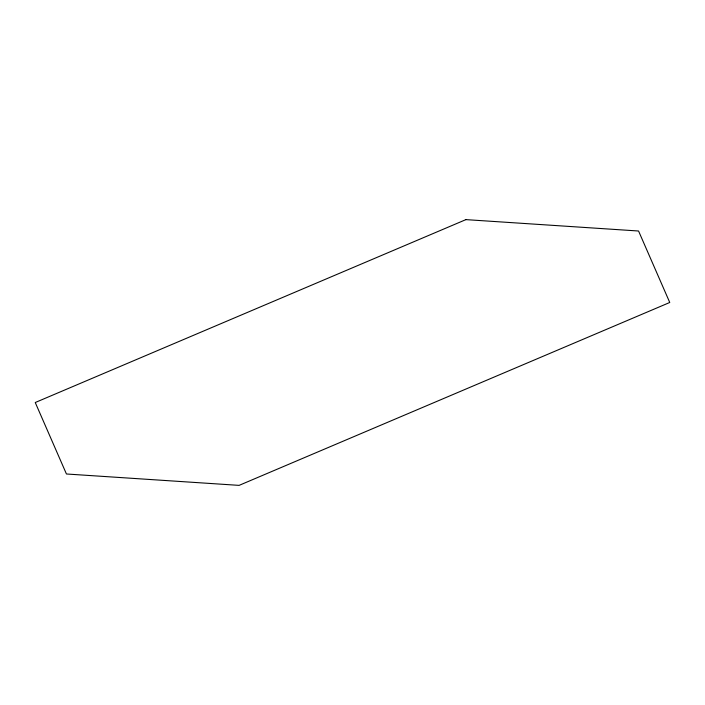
<?xml version="1.0" encoding="UTF-8"?>
<svg xmlns="http://www.w3.org/2000/svg" width="705" height="705" viewBox="0 0 705 705"><rect width="100%" height="100%" fill="white"/><g stroke="black" fill="none" stroke-linecap="round" stroke-linejoin="round"><path stroke-width="1.06" d="M465.899 219.625L35.25 402.52L66.437 473.989L239.101 485.375L669.75 302.48L638.563 231.011L465.899 219.625"/></g></svg>
